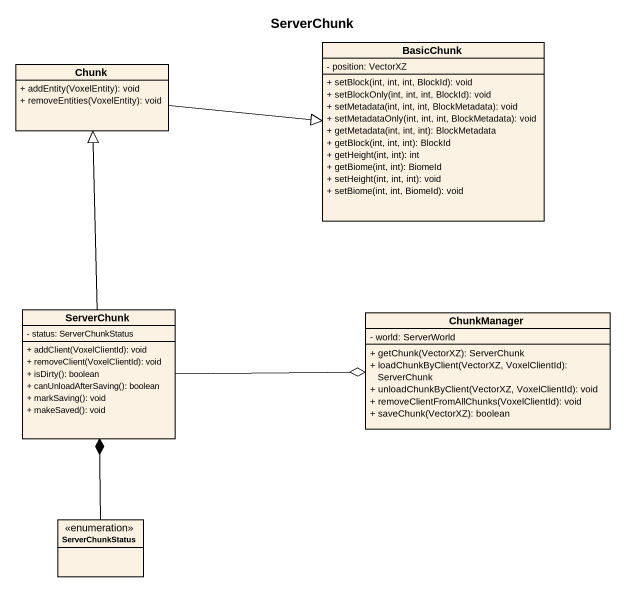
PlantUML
@startuml
title ServerChunk
hide circle
hide empty members
skinparam classAttributeIconSize 0
class BasicChunk {
  - position: VectorXZ
  + setBlock(int, int, int, BlockId): void
  + setBlockOnly(int, int, int, BlockId): void
  + setMetadata(int, int, int, BlockMetadata): void
  + setMetadataOnly(int, int, int, BlockMetadata): void
  + getMetadata(int, int, int): BlockMetadata
  + getBlock(int, int, int): BlockId
  + getHeight(int, int): int
  + getBiome(int, int): BiomeId
  + setHeight(int, int, int): void
  + setBiome(int, int, BiomeId): void
}
class Chunk {
  + addEntity(VoxelEntity): void
  + removeEntities(VoxelEntity): void
}
class ServerChunk {
  - status: ServerChunkStatus
  + addClient(VoxelClientId): void
  + removeClient(VoxelClientId): void
  + isDirty(): boolean
  + canUnloadAfterSaving(): boolean
  + markSaving(): void
  + makeSaved(): void
}
class ChunkManager {
  - world: ServerWorld
  + getChunk(VectorXZ): ServerChunk
  + loadChunkByClient(VectorXZ, VoxelClientId): ServerChunk
  + unloadChunkByClient(VectorXZ, VoxelClientId): void
  + removeClientFromAllChunks(VoxelClientId): void
  + saveChunk(VectorXZ): boolean
}
enum ServerChunkStatus
Chunk -right-|> BasicChunk
ServerChunk -up-|> Chunk
ServerChunk -right-o ChunkManager
ServerChunkStatus -up-* ServerChunk
@enduml
